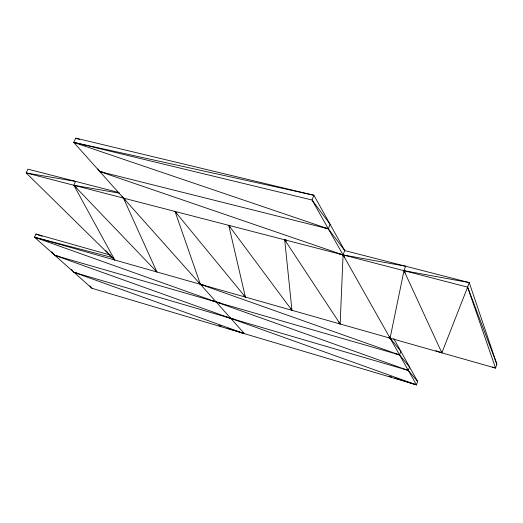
<?xml version="1.0" encoding="UTF-8"?>
<svg xmlns="http://www.w3.org/2000/svg" width="523" height="523" viewBox="0 0 523 523"><rect width="100%" height="100%" fill="white"/><g stroke="black" fill="none" stroke-linecap="round" stroke-linejoin="round"><path stroke-width="0.78" d="M338.348 253.603L343.068 254.917L405.606 266.227L403.978 270.679L390.093 338.159L400.853 351.358L399.565 354.934L409.568 367.002L408.332 370.461L417.655 381.522L416.471 384.863L91.937 288.291L34.525 237.233L35.963 234.062L110.628 255.152M338.643 323.43L340.153 323.985L343.068 254.917L344.722 250.576L313.911 195.262L75.704 138.137L73.763 142.406L328.339 228.845L344.722 250.576L469.216 282.577L496.85 364.217L495.543 368.094L34.525 237.233L408.332 370.461L74.063 272.391L71.376 269.352M492.509 366.989L495.543 368.094L467.621 287.14L469.216 282.577L403.978 270.679L441.857 352.855L467.621 287.14L26.15 172.917L27.896 169.145L118.878 192.529M97.873 168.922L99.756 171.544L328.339 228.845L330.091 224.315L312.048 200.002L73.763 142.406L244.431 333.667L227.368 328.222M122.055 196.138L123.454 198.093L156.874 271.96L73.861 185.266L75.593 181.409L26.15 172.917L114.766 260.009L73.861 185.266L119.564 193.177M286.31 240.103L284.708 239.815L291.952 310.302L228.747 225.341L245.392 297.084L175.042 211.442L200.387 284.316L399.565 354.934L54.967 255.414L51.712 251.753M73.763 142.406L313.911 195.262L312.048 200.002L416.471 384.863L394.734 377.952M104.522 172.636L99.756 171.544L343.068 254.917L344.343 257.009M34.525 237.233L113.426 257.826M205.127 285.558L200.387 284.316L198.825 282.433M59.7 256.669L54.967 255.414L416.471 384.863M220.869 303.222L211.462 300.503M323.619 227.564L328.339 228.845M78.777 273.666L74.063 272.391L244.431 333.667M235.507 319.651L226.119 316.899M394.898 353.489L399.565 354.934M403.678 368.996L408.332 370.461M389.295 376.227L391.629 376.965M218.836 325.496L221.164 326.241M75.704 138.137L79.568 139.445M35.963 234.062L42.115 236.252M435.744 350.619L441.857 352.855L441.222 351.345M388.576 337.603L390.093 338.159L389.341 336.714M73.861 185.266L76.175 187.548M105.744 250.569L114.766 260.009M123.454 198.093L125.69 200.459M155.239 270.136L156.874 271.96M89.806 285.852L91.937 288.291M175.042 211.442L176.65 213.279M228.747 225.341L230.264 227.244M243.908 295.149L245.392 297.084M286.12 241.816L284.708 239.815L340.153 323.985L338.884 321.9M290.566 308.295L291.952 310.302M393.793 338.675L417.655 381.522M403.978 270.679L405.07 272.856M467.621 287.14L496.85 364.217"/></g></svg>
